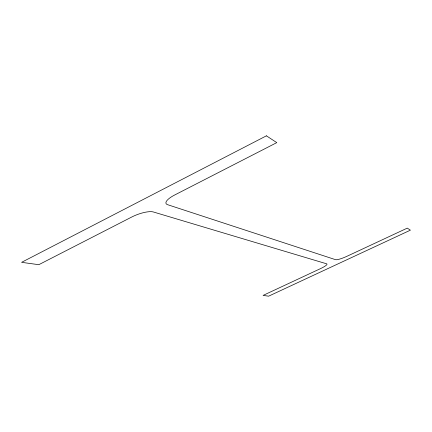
<?xml version="1.0" encoding="UTF-8"?>
<svg xmlns="http://www.w3.org/2000/svg" width="432" height="432" viewBox="0 0 432 432"><rect width="100%" height="100%" fill="white"/><g stroke="black" fill="none" stroke-linecap="round" stroke-linejoin="round"><path stroke-width="0.65" d="M266.409 135.826L21.6 262.332L38.804 264.692L131.814 216.988A16.675 4.876 -20.2 0 1 153.338 211.966L326.678 263.822A9.774 1.712 -22.8 0 1 320.593 268.58L263.083 295.412L268.628 296.174L410.4 230.17L407.284 228.128L346.653 256.419A9.871 1.733 -23.1 0 1 335.545 259.681L167.6 204.682A16.821 5.038 -21.1 0 1 174.782 194.945L276.788 142.63L266.409 135.826"/></g></svg>
